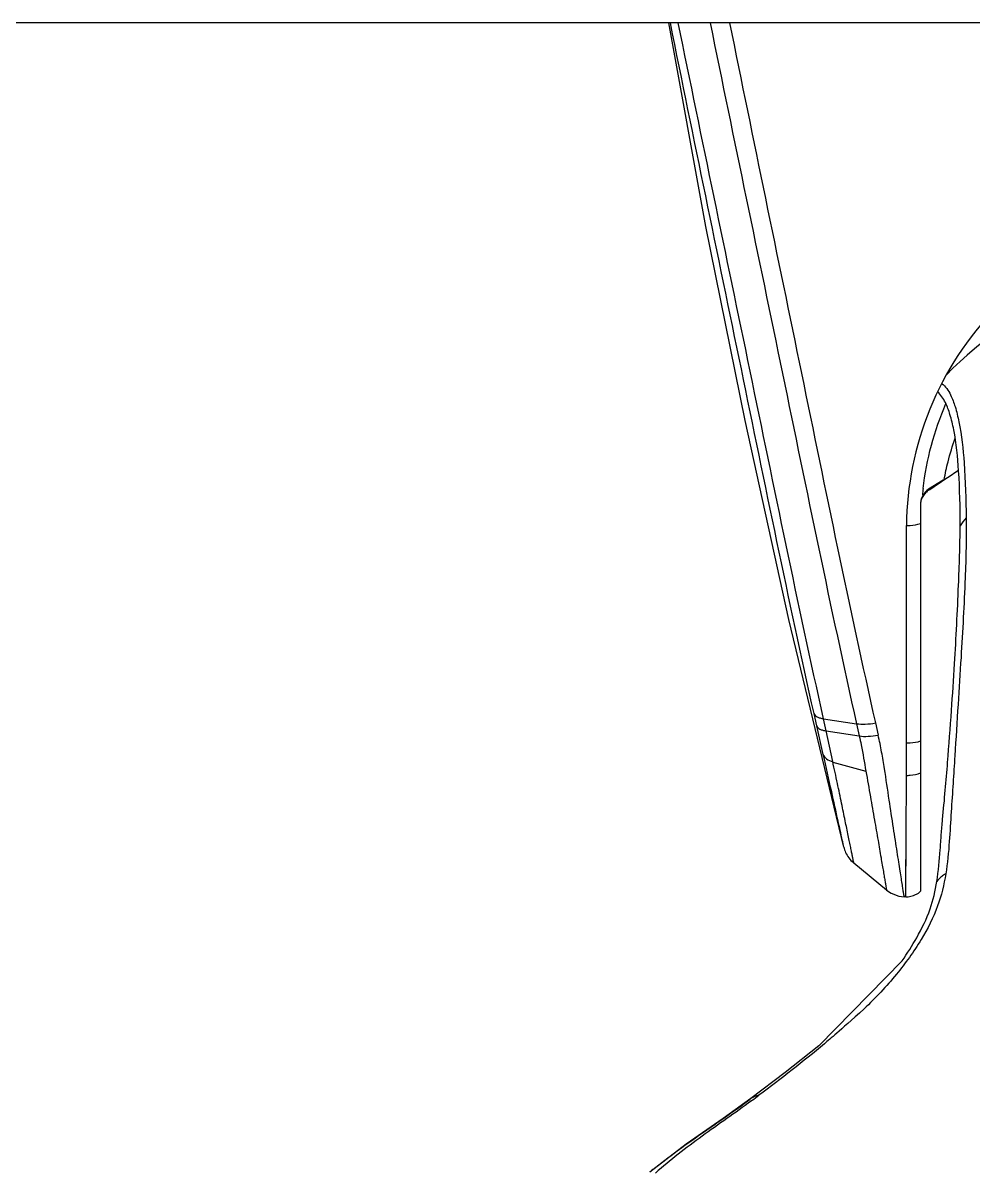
# Model space of a CAD drawing. Header units: millimetres. Extents: x 765 to 1606, y 133 to 728.
# Drawn here: x 1127.1 to 1174.6, y 458.9 to 516.3 of the extents above; entities that cross this region are included whole.
import ezdxf

# ---------------------------------------------------------------- set-up
doc = ezdxf.new("R2010")
doc.units = ezdxf.units.MM
doc.layers.add('벽', color=2, linetype='Continuous')

msp = doc.modelspace()

# ---------------------------------------------------------------- linework, layer by layer
at = {"linetype": 'Continuous'}
for p, q in [((1214.811, 516.297), (1159.386, 516.297)), ((1172.351, 493.032), (1172.379, 492.986)), ((1171.938, 492.221), (1171.952, 474.641)), ((1171.245, 480.357), (1171.246, 491.213)), ((1166.768, 481.21), (1166.63, 481.822)), ((1167.24, 480.954), (1167.102, 481.566)), ((1167.103, 481.566), (1168.75, 481.318)), ((1168.75, 481.318), (1168.887, 480.706)), ((1169.693, 481.356), (1169.831, 480.746)), ((1167.091, 479.781), (1166.768, 481.211)), ((1167.239, 480.954), (1168.887, 480.706)), ((1167.562, 479.427), (1167.24, 480.954)), ((1171.238, 478.739), (1171.244, 480.357)), ((1167.569, 479.394), (1169.218, 478.948)), ((1171.206, 472.676), (1171.238, 478.739)), ((1171.225, 476.345), (1171.23, 477.099)), ((1171.206, 472.765), (1171.225, 476.345)), ((1168.12, 475.148), (1168.119, 475.149)), ((1171.952, 474.661), (1171.945, 472.95)), ((1170.251, 473.015), (1168.622, 474.348)), ((1171.206, 472.672), (1171.132, 472.676)), ((1165.184, 463.899), (1163.477, 462.607)), ((1163.477, 462.607), (1163.477, 462.607)), ((1163.543, 462.52), (1163.499, 462.488)), ((1160.251, 460.324), (1158.426, 458.939))]:
    msp.add_line(p, q, dxfattribs=at)
for points in [[(1168.12, 475.147), (1165.372, 486.524), (1163.182, 496.455), (1161.224, 506.146), (1159.386, 516.297)], [(1173.077, 493.471), (1172.351, 493.032)], [(1168.12, 475.148), (1168.125, 475.128), (1168.137, 475.084), (1168.156, 475.024), (1168.179, 474.961), (1168.206, 474.896), (1168.238, 474.828), (1168.275, 474.76), (1168.317, 474.692), (1168.363, 474.624), (1168.413, 474.559), (1168.468, 474.495), (1168.528, 474.433), (1168.591, 474.375), (1168.622, 474.349)], [(1170.251, 473.016), (1170.474, 472.864), (1170.861, 472.714), (1171.132, 472.675)], [(1171.206, 472.676), (1171.337, 472.679), (1171.6, 472.737), (1171.837, 472.864), (1171.946, 472.953)], [(1171.206, 472.672), (1171.206, 472.681), (1171.206, 472.765)], [(1171.025, 469.481), (1166.862, 465.24), (1165.184, 463.899)], [(1163.477, 462.607), (1162.099, 461.618), (1160.251, 460.324)]]:
    msp.add_lwpolyline(points, dxfattribs=at)
for centre, radius, start, end in [((1187.029, 485.243), 19.291, 89.97404, 135.70347), ((1172.937, 492.222), 1, 125.85074, 179.98432), ((1186.981, 491.304), 15.012, 173.29705, 174.49773), ((1175.626, 490.184), 1.981, 134.93593, 149.29132), ((1174.197, 472.202), 1.903, 121.28188, 123.6926), ((1174.119, 472.3), 1.778, 130.471, 139.90017), ((1174.171, 472.239), 1.857, 123.6736, 130.47415), ((1159.726, 477.444), 13.823, 324.82222, 330.49381), ((1121.679, 519.277), 70.526, 306.41294, 306.74937), ((1174.656, 439.093), 25.637, 128.84942, 129.27933)]:
    msp.add_arc(centre, radius, start, end, dxfattribs=at)
for points, knots in [([(1166.63, 481.822), (1165.988, 484.683), (1164.765, 490.418), (1163, 499.039), (1161.217, 507.663), (1160.039, 513.418), (1159.454, 516.297)], [0, 0, 0, 0, 0.249798, 0.499545, 0.749673, 1, 1, 1, 1]), ([(1167.103, 481.566), (1166.459, 484.449), (1165.228, 490.23), (1163.442, 498.916), (1161.637, 507.603), (1160.444, 513.398), (1159.851, 516.297)], [0, 0, 0, 0, 0.249831, 0.499714, 0.7498, 1, 1, 1, 1]), ([(1161.439, 516.297), (1162.037, 513.379), (1163.239, 507.546), (1165.056, 498.8), (1166.854, 490.05), (1168.098, 484.225), (1168.75, 481.318)], [0, 0, 0, 0, 0.250035, 0.500015, 0.749878, 1, 1, 1, 1]), ([(1162.413, 516.297), (1163.005, 513.382), (1164.197, 507.553), (1166.002, 498.813), (1167.791, 490.072), (1169.037, 484.257), (1169.693, 481.357)], [0, 0, 0, 0, 0.250052, 0.500111, 0.750058, 1, 1, 1, 1]), ([(1202.849, 491.217), (1202.84, 492.206), (1202.632, 494.191), (1201.763, 497.063), (1200.362, 499.749), (1197.8, 502.956), (1194.276, 505.373), (1190.245, 506.621), (1185.998, 507.063), (1181.717, 506.182), (1178.024, 504.145), (1174.881, 501.497), (1172.059, 497.199), (1171.26, 493.186), (1171.246, 491.213)], [0, 0, 0, 0, 0.060409, 0.121062, 0.182262, 0.244267, 0.370586, 0.435356, 0.500587, 0.62993, 0.693884, 0.756859, 0.879507, 1, 1, 1, 1]), ([(1173.923, 491.196), (1173.927, 492.111), (1173.897, 493.716), (1173.711, 495.575), (1173.445, 496.711), (1173.21, 497.355), (1172.963, 497.748), (1172.793, 497.889)], [0, 0, 0, 0, 0.3870302, 0.6775414, 0.7885663, 0.8776375, 0.9708506, 0.9708506, 0.9708506, 0.9708506]), ([(1173.001, 498.305), (1173.199, 498.173), (1173.462, 497.758), (1173.701, 497.101), (1173.971, 495.967), (1174.169, 494.11), (1174.216, 492.504), (1174.226, 491.586)], [0.0181802, 0.0181802, 0.0181802, 0.0181802, 0.1197991, 0.2083797, 0.3192358, 0.6107249, 1, 1, 1, 1]), ([(1173.127, 493.502), (1173.182, 493.801), (1173.334, 494.5), (1173.542, 495.187), (1173.678, 495.576)], [0, 0, 0, 0, 0.2492024, 0.5851232, 0.5851232, 0.5851232, 0.5851232]), ([(1172.379, 492.985), (1172.313, 492.945), (1172.191, 492.847), (1172.047, 492.662), (1171.958, 492.447), (1171.938, 492.296), (1171.938, 492.221)], [0, 0, 0, 0, 0.251569, 0.506084, 0.756864, 1, 1, 1, 1]), ([(1174.227, 491.587), (1174.238, 490.591), (1174.181, 488.269), (1174.006, 485.169), (1173.812, 482.208), (1173.683, 480.114), (1173.573, 478.329), (1173.471, 476.904), (1173.388, 475.395), (1173.297, 474.359), (1173.207, 473.827)], [0, 0, 0, 0, 0.167832, 0.391393, 0.523564, 0.668107, 0.745035, 0.825146, 0.908925, 1, 1, 1, 1]), ([(1171.246, 491.213), (1171.309, 491.213), (1171.543, 491.219), (1171.778, 491.255), (1171.941, 491.311)], [0, 0, 0, 0, 0.265828, 1, 1, 1, 1]), ([(1172.76, 473.445), (1172.847, 473.968), (1172.912, 474.751), (1172.98, 475.783), (1173.072, 476.773), (1173.185, 477.973), (1173.333, 479.787), (1173.489, 481.891), (1173.683, 484.837), (1173.84, 487.91), (1173.92, 490.207), (1173.924, 491.198)], [0, 0, 0, 0, 0.089327, 0.132113, 0.174504, 0.25686, 0.335331, 0.481228, 0.61263, 0.83301, 1, 1, 1, 1]), ([(1166.63, 481.822), (1166.655, 481.752), (1166.762, 481.662), (1166.934, 481.599), (1167.043, 481.575), (1167.102, 481.566)], [0, 0, 0, 0, 0.40071, 0.676064, 1, 1, 1, 1]), ([(1168.75, 481.318), (1168.894, 481.296), (1169.212, 481.288), (1169.527, 481.326), (1169.693, 481.357)], [0, 0, 0, 0, 0.462749, 1, 1, 1, 1]), ([(1166.768, 481.21), (1166.792, 481.14), (1166.899, 481.051), (1167.071, 480.987), (1167.18, 480.963), (1167.24, 480.954)], [0, 0, 0, 0, 0.400929, 0.676186, 1, 1, 1, 1]), ([(1168.887, 480.706), (1169.032, 480.684), (1169.35, 480.677), (1169.664, 480.716), (1169.831, 480.746)], [0, 0, 0, 0, 0.462563, 1, 1, 1, 1]), ([(1168.887, 480.706), (1168.92, 480.558), (1169.042, 479.974), (1169.142, 479.386), (1169.218, 478.948)], [0, 0, 0, 0, 0.254778, 1, 1, 1, 1]), ([(1171.132, 472.675), (1171.129, 472.676), (1171.132, 472.687), (1171.128, 472.697), (1171.124, 472.723), (1171.117, 472.764), (1171.107, 472.828), (1171.094, 472.91), (1171.071, 473.055), (1171.037, 473.279), (1170.987, 473.599), (1170.927, 473.985), (1170.856, 474.434), (1170.778, 474.943), (1170.69, 475.51), (1170.556, 476.372), (1170.37, 477.564), (1170.188, 478.828), (1170.008, 479.908), (1169.898, 480.467), (1169.831, 480.746)], [0, 0, 0, 0, 0.001156, 0.002579, 0.004569, 0.010255, 0.018197, 0.028369, 0.040743, 0.071972, 0.111686, 0.159559, 0.215198, 0.278323, 0.348661, 0.425777, 0.598191, 0.791278, 0.894474, 1, 1, 1, 1]), ([(1171.245, 480.357), (1171.309, 480.356), (1171.546, 480.363), (1171.785, 480.4), (1171.949, 480.458)], [0, 0, 0, 0, 0.266569, 1, 1, 1, 1]), ([(1168.119, 475.148), (1168.09, 475.268), (1167.999, 475.704), (1167.793, 476.623), (1167.48, 478.048), (1167.232, 479.158), (1167.091, 479.781)], [0, 0, 0, 0, 0.078053, 0.281141, 0.595948, 1, 1, 1, 1]), ([(1167.091, 479.781), (1167.115, 479.697), (1167.256, 479.529), (1167.45, 479.456), (1167.562, 479.427)], [0, 0, 0, 0, 0.431218, 1, 1, 1, 1]), ([(1168.622, 474.349), (1168.62, 474.35), (1168.62, 474.359), (1168.614, 474.376), (1168.608, 474.405), (1168.595, 474.464), (1168.575, 474.566), (1168.544, 474.72), (1168.504, 474.916), (1168.457, 475.152), (1168.401, 475.428), (1168.31, 475.872), (1168.177, 476.514), (1167.997, 477.383), (1167.791, 478.369), (1167.641, 479.063), (1167.562, 479.427)], [0, 0, 0, 0, 0.001314, 0.004789, 0.010416, 0.018188, 0.040134, 0.070485, 0.109023, 0.155518, 0.209841, 0.271811, 0.417437, 0.589508, 0.784548, 1, 1, 1, 1]), ([(1169.218, 478.948), (1169.293, 478.522), (1169.437, 477.71), (1169.639, 476.557), (1169.814, 475.542), (1169.944, 474.791), (1170.034, 474.274), (1170.089, 473.951), (1170.136, 473.676), (1170.174, 473.447), (1170.205, 473.268), (1170.225, 473.15), (1170.238, 473.081), (1170.243, 473.047), (1170.249, 473.028), (1170.249, 473.017), (1170.251, 473.015)], [0, 0, 0, 0, 0.215426, 0.410993, 0.583158, 0.728572, 0.790471, 0.844858, 0.891412, 0.929884, 0.960111, 0.981955, 0.989687, 0.995274, 0.998712, 1, 1, 1, 1]), ([(1171.238, 478.739), (1171.302, 478.738), (1171.544, 478.746), (1171.788, 478.796), (1171.95, 478.871)], [0, 0, 0, 0, 0.264786, 1, 1, 1, 1]), ([(1173.209, 473.828), (1173.117, 473.282), (1172.843, 472.128), (1171.974, 470.44), (1170.729, 468.719), (1169.698, 467.629), (1169.128, 467.084)], [0, 0, 0, 0, 0.206959, 0.44024, 0.70497, 1, 1, 1, 1]), ([(1171.756, 470.636), (1172.016, 471.094), (1172.455, 472), (1172.685, 472.979), (1172.76, 473.445)], [0, 0, 0, 0, 0.527306, 1, 1, 1, 1]), ([(1169.128, 467.084), (1167.818, 465.906), (1166.428, 464.722), (1164.987, 463.598), (1163.878, 462.767)], [0, 0, 0, 0, 0.240933, 1, 1, 1, 1]), ([(1158.575, 459.059), (1158.975, 459.382), (1160.569, 460.59), (1162.24, 461.689), (1163.433, 462.572)], [0, 0, 0, 0, 0.257139, 1, 1, 1, 1]), ([(1163.499, 462.488), (1162.687, 461.889), (1161.445, 461.036), (1159.839, 459.846), (1159.081, 459.209), (1158.71, 458.886)], [0, 0, 0, 0, 0.504977, 0.753857, 1, 1, 1, 1])]:
    msp.add_open_spline(points, degree=3, knots=knots, dxfattribs=at)
for points in [[(1172.072, 493.056), (1172.242, 494.508), (1172.629, 495.945), (1173.212, 497.297)], [(1172.378, 492.986), (1172.857, 493.33), (1173.347, 493.658), (1173.849, 493.969)], [(1163.876, 462.767), (1163.734, 462.747), (1163.592, 462.692), (1163.477, 462.607)]]:
    msp.add_open_spline(points, degree=3, dxfattribs=at)
at = {"layer": '벽'}
msp.add_line((1225.771, 516.297), (825.547, 516.297), dxfattribs=at)

doc.saveas('drawing.dxf')
